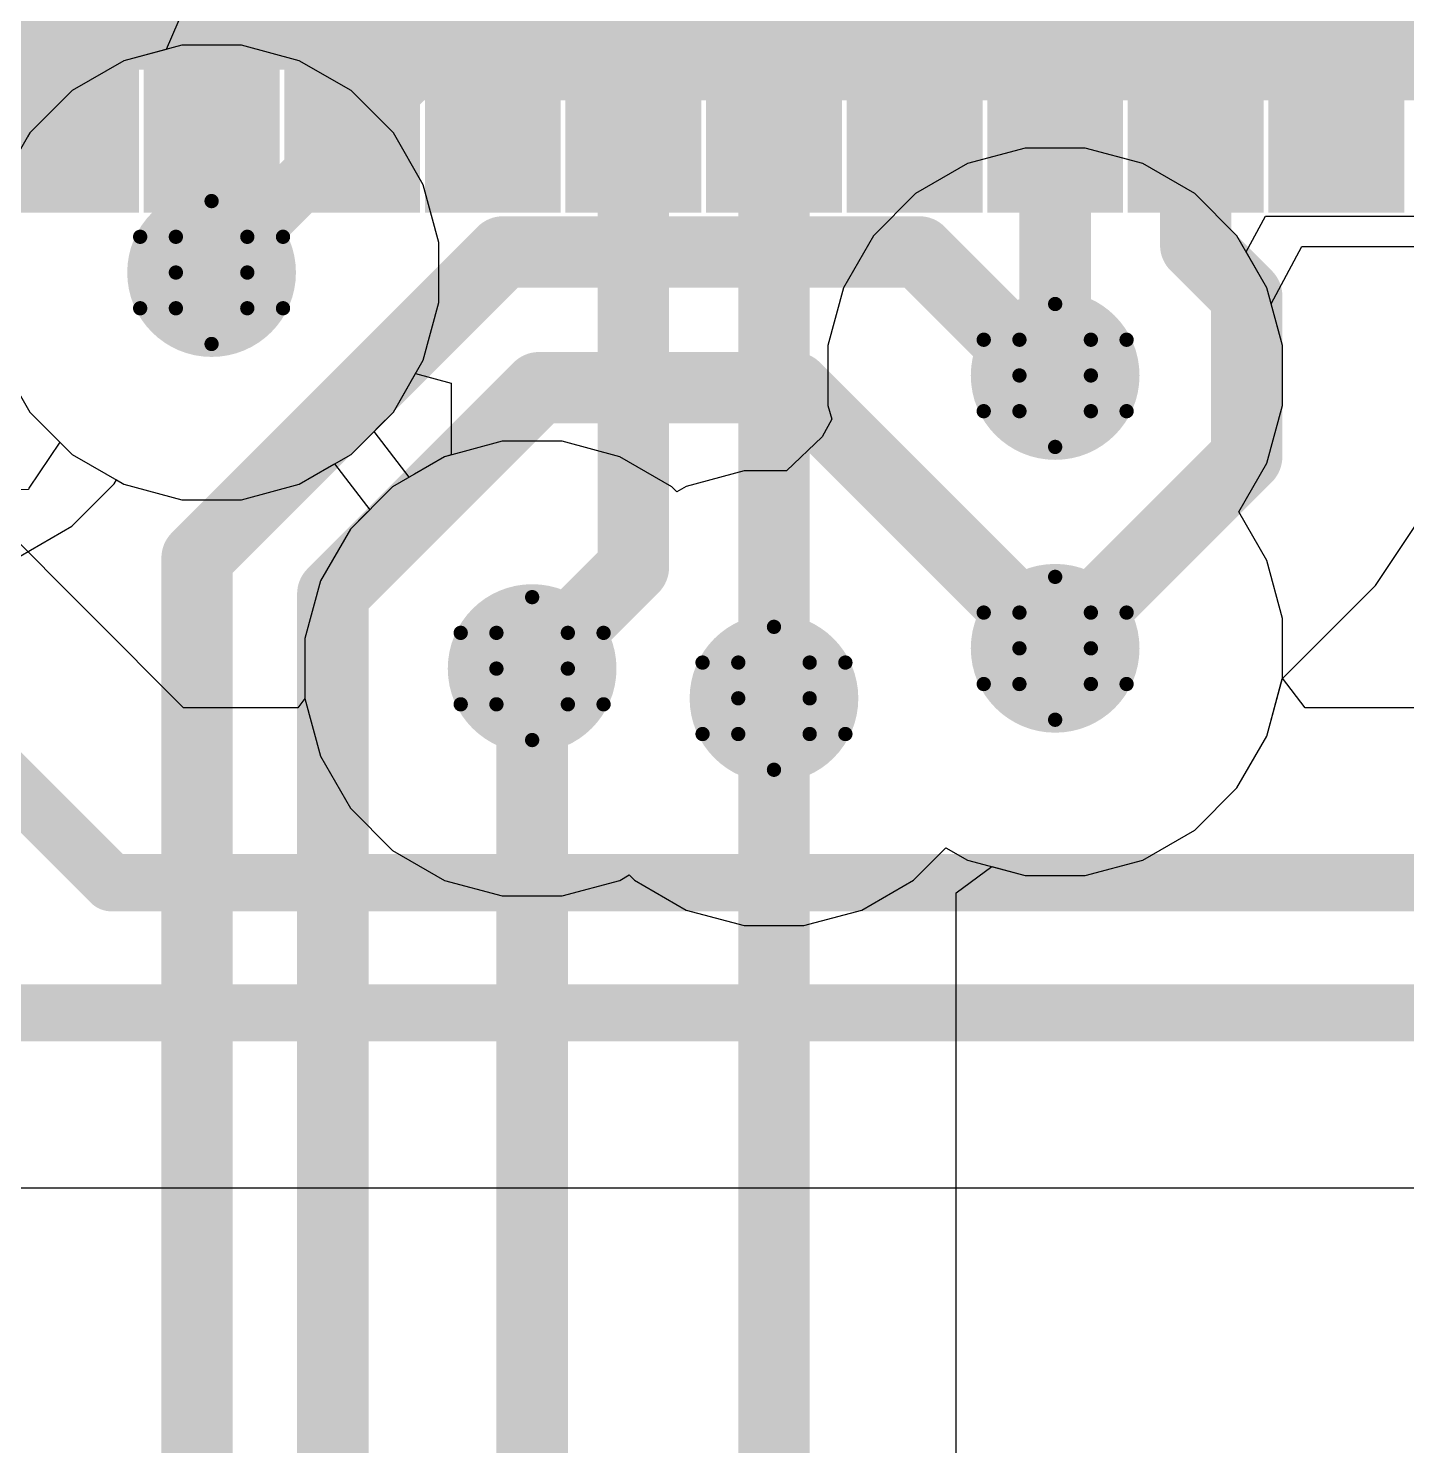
# Model space of a CAD drawing. Header units: inches. Extents: x -3 to 5437, y -3 to 5435.
# Drawn here: x 108.32 to 113.22, y 73.89 to 78.93 of the extents above; entities that cross this region are included whole.
import ezdxf

# ---------------------------------------------------------------- set-up
doc = ezdxf.new("R2010")
doc.units = ezdxf.units.IN
for name, color, linetype in [('Bottom Layer', 5, 'Continuous'), ('Bottom Solder', 6, 'Continuous'), ('Drill Drawing', 1, 'Continuous'), ('GND', 16, 'Continuous'), ('PWR', 76, 'Continuous'), ('Top Layer', 1, 'Continuous'), ('Top Paste', 8, 'Continuous'), ('Top Solder', 216, 'Continuous'), ('Via Holes', 16, 'Continuous')]:
    doc.layers.add(name, color=color, linetype=linetype)

# ---------------------------------------------------------------- blocks, each defined once
blk = doc.blocks.new('LQFP_144_20_20__162')
at = {"layer": 'Top Layer'}
for points in [[(3.61, 9.9), (3.61, 11.46), (3.89, 11.46), (3.89, 9.9)], [(4.11, 9.9), (4.11, 11.46), (4.39, 11.46), (4.39, 9.9)], [(4.61, 9.9), (4.61, 11.46), (4.89, 11.46), (4.89, 9.9)], [(5.11, 9.9), (5.11, 11.46), (5.39, 11.46), (5.39, 9.9)], [(5.61, 9.9), (5.61, 11.46), (5.89, 11.46), (5.89, 9.9)], [(6.11, 9.9), (6.11, 11.46), (6.39, 11.46), (6.39, 9.9)], [(6.61, 9.9), (6.61, 11.46), (6.89, 11.46), (6.89, 9.9)], [(7.11, 9.9), (7.11, 11.46), (7.39, 11.46), (7.39, 9.9)], [(7.61, 9.9), (7.61, 11.46), (7.89, 11.46), (7.89, 9.9)], [(8.11, 9.9), (8.11, 11.46), (8.39, 11.46), (8.39, 9.9)]]:
    blk.add_hatch(color=1, dxfattribs=at).paths.add_polyline_path(points)
at = {"layer": 'Top Paste'}
for points in [[(3.61, 9.9), (3.61, 11.46), (3.89, 11.46), (3.89, 9.9)], [(4.11, 9.9), (4.11, 11.46), (4.39, 11.46), (4.39, 9.9)], [(4.61, 9.9), (4.61, 11.46), (4.89, 11.46), (4.89, 9.9)], [(5.11, 9.9), (5.11, 11.46), (5.39, 11.46), (5.39, 9.9)], [(5.61, 9.9), (5.61, 11.46), (5.89, 11.46), (5.89, 9.9)], [(6.11, 9.9), (6.11, 11.46), (6.39, 11.46), (6.39, 9.9)], [(6.61, 9.9), (6.61, 11.46), (6.89, 11.46), (6.89, 9.9)], [(7.11, 9.9), (7.11, 11.46), (7.39, 11.46), (7.39, 9.9)], [(7.61, 9.9), (7.61, 11.46), (7.89, 11.46), (7.89, 9.9)], [(8.11, 9.9), (8.11, 11.46), (8.39, 11.46), (8.39, 9.9)]]:
    blk.add_hatch(color=8, dxfattribs=at).paths.add_polyline_path(points)
at = {"layer": 'Top Solder'}
for points in [[(3.5084, 9.7984), (3.5084, 11.5616), (3.9916, 11.5616), (3.9916, 9.7984)], [(4.0084, 9.7984), (4.0084, 11.5616), (4.4916, 11.5616), (4.4916, 9.7984)], [(4.5084, 9.7984), (4.5084, 11.5616), (4.9916, 11.5616), (4.9916, 9.7984)], [(5.0084, 9.7984), (5.0084, 11.5616), (5.4916, 11.5616), (5.4916, 9.7984)], [(5.5084, 9.7984), (5.5084, 11.5616), (5.9916, 11.5616), (5.9916, 9.7984)], [(6.0084, 9.7984), (6.0084, 11.5616), (6.4916, 11.5616), (6.4916, 9.7984)], [(6.5084, 9.7984), (6.5084, 11.5616), (6.9916, 11.5616), (6.9916, 9.7984)], [(7.0084, 9.7984), (7.0084, 11.5616), (7.4916, 11.5616), (7.4916, 9.7984)], [(7.5084, 9.7984), (7.5084, 11.5616), (7.9916, 11.5616), (7.9916, 9.7984)], [(8.0084, 9.7984), (8.0084, 11.5616), (8.4916, 11.5616), (8.4916, 9.7984)]]:
    blk.add_hatch(color=216, dxfattribs=at).paths.add_polyline_path(points)

msp = doc.modelspace()

# ---------------------------------------------------------------- hatches: boundary and pattern name
at = {"layer": 'Bottom Layer'}
h = msp.add_hatch(color=5, dxfattribs=at)
edge = h.paths.add_edge_path()
edge.add_arc((108.9708, 78.0651), 0.3, 0, 360)
h = msp.add_hatch(color=5, dxfattribs=at)
edge = h.paths.add_edge_path()
edge.add_arc((111.9708, 77.6992), 0.3, 0, 360)
h = msp.add_hatch(color=5, dxfattribs=at)
edge = h.paths.add_edge_path()
edge.add_arc((111.9708, 76.7293), 0.3, 0, 360)
h = msp.add_hatch(color=5, dxfattribs=at)
edge = h.paths.add_edge_path()
edge.add_arc((110.1108, 76.6572), 0.3, 0, 360)
h = msp.add_hatch(color=5, dxfattribs=at)
edge = h.paths.add_edge_path()
edge.add_arc((110.9708, 76.5516), 0.3, 0, 360)
at = {"layer": 'Bottom Solder'}
h = msp.add_hatch(color=6, dxfattribs=at)
edge = h.paths.add_edge_path()
edge.add_arc((108.9708, 78.0651), 0.15, 0, 360)
at = {"layer": 'GND'}
h = msp.add_hatch(color=16, dxfattribs=at)
edge = h.paths.add_edge_path()
edge.add_arc((108.9708, 78.0651), 0.3, 0, 360)
h = msp.add_hatch(color=16, dxfattribs=at)
edge = h.paths.add_edge_path()
edge.add_arc((111.9708, 77.6992), 0.3, 0, 360)
h = msp.add_hatch(color=16, dxfattribs=at)
edge = h.paths.add_edge_path()
edge.add_arc((111.9708, 76.7293), 0.3, 0, 360)
h = msp.add_hatch(color=16, dxfattribs=at)
edge = h.paths.add_edge_path()
edge.add_arc((110.1108, 76.6572), 0.3, 0, 360)
h = msp.add_hatch(color=16, dxfattribs=at)
edge = h.paths.add_edge_path()
edge.add_arc((110.9708, 76.5516), 0.3, 0, 360)
at = {"layer": 'PWR'}
h = msp.add_hatch(color=76, dxfattribs=at)
edge = h.paths.add_edge_path()
edge.add_arc((108.9708, 78.0651), 0.3, 0, 360)
h = msp.add_hatch(color=76, dxfattribs=at)
edge = h.paths.add_edge_path()
edge.add_arc((111.9708, 77.6992), 0.3, 0, 360)
h = msp.add_hatch(color=76, dxfattribs=at)
edge = h.paths.add_edge_path()
edge.add_arc((111.9708, 76.7293), 0.3, 0, 360)
h = msp.add_hatch(color=76, dxfattribs=at)
edge = h.paths.add_edge_path()
edge.add_arc((110.1108, 76.6572), 0.3, 0, 360)
h = msp.add_hatch(color=76, dxfattribs=at)
edge = h.paths.add_edge_path()
edge.add_arc((110.9708, 76.5516), 0.3, 0, 360)
at = {"layer": 'Top Layer'}
h = msp.add_hatch(color=1, dxfattribs=at)
edge = h.paths.add_edge_path()
edge.add_arc((108.9708, 78.0651), 0.3, 0, 360)
h = msp.add_hatch(color=1, dxfattribs=at)
edge = h.paths.add_edge_path()
edge.add_arc((111.9708, 77.6992), 0.3, 0, 360)
h = msp.add_hatch(color=1, dxfattribs=at)
edge = h.paths.add_edge_path()
edge.add_arc((111.9708, 76.7293), 0.3, 0, 360)
h = msp.add_hatch(color=1, dxfattribs=at)
edge = h.paths.add_edge_path()
edge.add_arc((110.1108, 76.6572), 0.3, 0, 360)
h = msp.add_hatch(color=1, dxfattribs=at)
edge = h.paths.add_edge_path()
edge.add_arc((110.9708, 76.5516), 0.3, 0, 360)
at = {"layer": 'Top Solder'}
h = msp.add_hatch(color=216, dxfattribs=at)
edge = h.paths.add_edge_path()
edge.add_arc((108.9708, 78.0651), 0.15, 0, 360)
at = {"layer": 'Via Holes'}
h = msp.add_hatch(color=7, dxfattribs=at)
edge = h.paths.add_edge_path()
edge.add_arc((108.9708, 78.0651), 0.15, 0, 360)
h = msp.add_hatch(color=7, dxfattribs=at)
edge = h.paths.add_edge_path()
edge.add_arc((111.9708, 77.6992), 0.15, 0, 360)
h = msp.add_hatch(color=7, dxfattribs=at)
edge = h.paths.add_edge_path()
edge.add_arc((111.9708, 76.7293), 0.15, 0, 360)
h = msp.add_hatch(color=7, dxfattribs=at)
edge = h.paths.add_edge_path()
edge.add_arc((110.1108, 76.6572), 0.15, 0, 360)
h = msp.add_hatch(color=7, dxfattribs=at)
edge = h.paths.add_edge_path()
edge.add_arc((110.9708, 76.5516), 0.15, 0, 360)

# ---------------------------------------------------------------- linework, layer by layer
at = {"layer": 'Bottom Layer'}
for p, q in [((112.65, 78.1388), (112.7183, 78.2658)), ((112.7183, 78.2658), (128.3037, 78.2658)), ((112.7238, 78.0111), (112.65, 78.1388)), ((112.7788, 77.8055), (112.7238, 78.0111)), ((112.7788, 77.5928), (112.7788, 77.8055)), ((108.2179, 77.7532), (108.3243, 77.569)), ((112.7238, 77.3873), (112.7788, 77.5928)), ((108.3243, 77.569), (108.4308, 77.4624)), ((108.4308, 77.4624), (108.3212, 77.2983)), ((112.6238, 77.2142), (112.7238, 77.3873)), ((108.3203, 77.2939), (108.19, 77.2897)), ((108.3212, 77.2983), (108.3203, 77.2939)), ((112.7238, 77.0411), (112.6238, 77.2142)), ((112.7788, 76.8356), (112.7238, 77.0411)), ((112.7788, 76.6229), (112.7788, 76.8356)), ((112.7238, 76.4174), (112.7788, 76.6229)), ((112.6174, 76.2331), (112.7238, 76.4174)), ((112.467, 76.0827), (112.6174, 76.2331)), ((112.2827, 75.9763), (112.467, 76.0827)), ((111.6183, 75.8597), (111.7453, 75.9532)), ((111.7453, 75.9532), (111.8645, 75.9213)), ((112.0772, 75.9213), (112.2827, 75.9763)), ((111.8645, 75.9213), (112.0772, 75.9213)), ((111.6183, 73.533), (111.6183, 75.8597))]:
    msp.add_line(p, q, dxfattribs=at)
for points in [[(100.7618, 78.9132, 0.254, 0.254, 0), (128.3037, 78.9132, 0.254, 0.254, 0)], [(108.9193, 77.0505, 0.254, 0.254, 0), (110.0069, 78.1381, 0.254, 0.254, 0)], [(110.0069, 78.1381, 0.254, 0.254, 0), (111.4882, 78.1381, 0.254, 0.254, 0)], [(111.4882, 78.1381, 0.254, 0.254, 0), (111.9708, 77.6555, 0.254, 0.254, 0)], [(109.4019, 76.9225, 0.254, 0.254, 0), (110.1349, 77.6555, 0.254, 0.254, 0)], [(110.1349, 77.6555, 0.254, 0.254, 0), (111.0446, 77.6555, 0.254, 0.254, 0)], [(111.0446, 77.6555, 0.254, 0.254, 0), (111.9708, 76.7293, 0.254, 0.254, 0)], [(108.9193, 63.3658, 0.254, 0.254, 0), (108.9193, 77.0505, 0.254, 0.254, 0)], [(109.4019, 63.4938, 0.254, 0.254, 0), (109.4019, 76.9225, 0.254, 0.254, 0)], [(110.1108, 72.5607, 0.254, 0.254, 0), (110.1108, 76.6572, 0.254, 0.254, 0)], [(110.9708, 73.2648, 0.254, 0.254, 0), (110.9708, 76.5516, 0.254, 0.254, 0)]]:
    msp.add_lwpolyline(points, format="xyseb", dxfattribs=at)
for points in [[(109.9434, 78.1381, 0.127, 0.127, 1), (110.0704, 78.1381, 0.127, 0.127, 1)], [(109.9434, 78.1381, 0.127, 0.127, 1), (110.0704, 78.1381, 0.127, 0.127, 1)], [(111.4247, 78.1381, 0.127, 0.127, 1), (111.5517, 78.1381, 0.127, 0.127, 1)], [(111.4247, 78.1381, 0.127, 0.127, 1), (111.5517, 78.1381, 0.127, 0.127, 1)], [(110.0714, 77.6555, 0.127, 0.127, 1), (110.1984, 77.6555, 0.127, 0.127, 1)], [(110.0714, 77.6555, 0.127, 0.127, 1), (110.1984, 77.6555, 0.127, 0.127, 1)], [(110.9811, 77.6555, 0.127, 0.127, 1), (111.1081, 77.6555, 0.127, 0.127, 1)], [(110.9811, 77.6555, 0.127, 0.127, 1), (111.1081, 77.6555, 0.127, 0.127, 1)], [(111.9073, 77.6555, 0.127, 0.127, 1), (112.0343, 77.6555, 0.127, 0.127, 1)], [(108.8558, 77.0505, 0.127, 0.127, 1), (108.9828, 77.0505, 0.127, 0.127, 1)], [(108.8558, 77.0505, 0.127, 0.127, 1), (108.9828, 77.0505, 0.127, 0.127, 1)], [(109.3384, 76.9225, 0.127, 0.127, 1), (109.4654, 76.9225, 0.127, 0.127, 1)], [(109.3384, 76.9225, 0.127, 0.127, 1), (109.4654, 76.9225, 0.127, 0.127, 1)], [(111.9073, 76.7293, 0.127, 0.127, 1), (112.0343, 76.7293, 0.127, 0.127, 1)], [(110.0473, 76.6572, 0.127, 0.127, 1), (110.1743, 76.6572, 0.127, 0.127, 1)], [(110.9073, 76.5516, 0.127, 0.127, 1), (111.0343, 76.5516, 0.127, 0.127, 1)]]:
    msp.add_lwpolyline(points, format="xyseb", close=True, dxfattribs=at)
at = {"layer": 'Drill Drawing'}
for points in [[(108.8438, 78.1921, 0.0508, 0.0508, 0), (108.9708, 78.3191, 0.0508, 0.0508, 0)], [(108.9708, 78.3191, 0.0508, 0.0508, 0), (109.0978, 78.1921, 0.0508, 0.0508, 0)], [(108.7168, 78.1921, 0.0508, 0.0508, 0), (108.8438, 78.0651, 0.0508, 0.0508, 0)], [(108.7168, 78.1921, 0.0508, 0.0508, 0), (108.8438, 78.1921, 0.0508, 0.0508, 0)], [(109.0978, 78.1921, 0.0508, 0.0508, 0), (109.2248, 78.1921, 0.0508, 0.0508, 0)], [(109.0978, 78.0651, 0.0508, 0.0508, 0), (109.2248, 78.1921, 0.0508, 0.0508, 0)], [(108.7168, 77.9381, 0.0508, 0.0508, 0), (108.8438, 78.0651, 0.0508, 0.0508, 0)], [(109.0978, 78.0651, 0.0508, 0.0508, 0), (109.2248, 77.9381, 0.0508, 0.0508, 0)], [(108.7168, 77.9381, 0.0508, 0.0508, 0), (108.8438, 77.9381, 0.0508, 0.0508, 0)], [(108.8438, 77.9381, 0.0508, 0.0508, 0), (108.9708, 77.8111, 0.0508, 0.0508, 0)], [(108.9708, 77.8111, 0.0508, 0.0508, 0), (109.0978, 77.9381, 0.0508, 0.0508, 0)], [(109.0978, 77.9381, 0.0508, 0.0508, 0), (109.2248, 77.9381, 0.0508, 0.0508, 0)], [(111.8438, 77.8262, 0.0508, 0.0508, 0), (111.9708, 77.9532, 0.0508, 0.0508, 0)], [(111.9708, 77.9532, 0.0508, 0.0508, 0), (112.0978, 77.8262, 0.0508, 0.0508, 0)], [(111.7168, 77.8262, 0.0508, 0.0508, 0), (111.8438, 77.6992, 0.0508, 0.0508, 0)], [(111.7168, 77.8262, 0.0508, 0.0508, 0), (111.8438, 77.8262, 0.0508, 0.0508, 0)], [(112.0978, 77.8262, 0.0508, 0.0508, 0), (112.2248, 77.8262, 0.0508, 0.0508, 0)], [(112.0978, 77.6992, 0.0508, 0.0508, 0), (112.2248, 77.8262, 0.0508, 0.0508, 0)], [(111.7168, 77.5722, 0.0508, 0.0508, 0), (111.8438, 77.6992, 0.0508, 0.0508, 0)], [(112.0978, 77.6992, 0.0508, 0.0508, 0), (112.2248, 77.5722, 0.0508, 0.0508, 0)], [(111.7168, 77.5722, 0.0508, 0.0508, 0), (111.8438, 77.5722, 0.0508, 0.0508, 0)], [(111.8438, 77.5722, 0.0508, 0.0508, 0), (111.9708, 77.4452, 0.0508, 0.0508, 0)], [(111.9708, 77.4452, 0.0508, 0.0508, 0), (112.0978, 77.5722, 0.0508, 0.0508, 0)], [(112.0978, 77.5722, 0.0508, 0.0508, 0), (112.2248, 77.5722, 0.0508, 0.0508, 0)], [(111.8438, 76.8563, 0.0508, 0.0508, 0), (111.9708, 76.9833, 0.0508, 0.0508, 0)], [(111.9708, 76.9833, 0.0508, 0.0508, 0), (112.0978, 76.8563, 0.0508, 0.0508, 0)], [(109.9838, 76.7842, 0.0508, 0.0508, 0), (110.1108, 76.9112, 0.0508, 0.0508, 0)], [(110.1108, 76.9112, 0.0508, 0.0508, 0), (110.2378, 76.7842, 0.0508, 0.0508, 0)], [(111.7168, 76.8563, 0.0508, 0.0508, 0), (111.8438, 76.7293, 0.0508, 0.0508, 0)], [(111.7168, 76.8563, 0.0508, 0.0508, 0), (111.8438, 76.8563, 0.0508, 0.0508, 0)], [(112.0978, 76.8563, 0.0508, 0.0508, 0), (112.2248, 76.8563, 0.0508, 0.0508, 0)], [(112.0978, 76.7293, 0.0508, 0.0508, 0), (112.2248, 76.8563, 0.0508, 0.0508, 0)], [(109.8568, 76.7842, 0.0508, 0.0508, 0), (109.9838, 76.6572, 0.0508, 0.0508, 0)], [(109.8568, 76.7842, 0.0508, 0.0508, 0), (109.9838, 76.7842, 0.0508, 0.0508, 0)], [(110.2378, 76.7842, 0.0508, 0.0508, 0), (110.3648, 76.7842, 0.0508, 0.0508, 0)], [(110.2378, 76.6572, 0.0508, 0.0508, 0), (110.3648, 76.7842, 0.0508, 0.0508, 0)], [(110.8438, 76.6786, 0.0508, 0.0508, 0), (110.9708, 76.8056, 0.0508, 0.0508, 0)], [(110.9708, 76.8056, 0.0508, 0.0508, 0), (111.0978, 76.6786, 0.0508, 0.0508, 0)], [(111.7168, 76.6023, 0.0508, 0.0508, 0), (111.8438, 76.7293, 0.0508, 0.0508, 0)], [(112.0978, 76.7293, 0.0508, 0.0508, 0), (112.2248, 76.6023, 0.0508, 0.0508, 0)], [(109.8568, 76.5302, 0.0508, 0.0508, 0), (109.9838, 76.6572, 0.0508, 0.0508, 0)], [(110.2378, 76.6572, 0.0508, 0.0508, 0), (110.3648, 76.5302, 0.0508, 0.0508, 0)], [(110.7168, 76.6786, 0.0508, 0.0508, 0), (110.8438, 76.5516, 0.0508, 0.0508, 0)], [(110.7168, 76.6786, 0.0508, 0.0508, 0), (110.8438, 76.6786, 0.0508, 0.0508, 0)], [(111.0978, 76.6786, 0.0508, 0.0508, 0), (111.2248, 76.6786, 0.0508, 0.0508, 0)], [(111.0978, 76.5516, 0.0508, 0.0508, 0), (111.2248, 76.6786, 0.0508, 0.0508, 0)], [(111.7168, 76.6023, 0.0508, 0.0508, 0), (111.8438, 76.6023, 0.0508, 0.0508, 0)], [(111.8438, 76.6023, 0.0508, 0.0508, 0), (111.9708, 76.4753, 0.0508, 0.0508, 0)], [(111.9708, 76.4753, 0.0508, 0.0508, 0), (112.0978, 76.6023, 0.0508, 0.0508, 0)], [(112.0978, 76.6023, 0.0508, 0.0508, 0), (112.2248, 76.6023, 0.0508, 0.0508, 0)], [(109.8568, 76.5302, 0.0508, 0.0508, 0), (109.9838, 76.5302, 0.0508, 0.0508, 0)], [(109.9838, 76.5302, 0.0508, 0.0508, 0), (110.1108, 76.4032, 0.0508, 0.0508, 0)], [(110.1108, 76.4032, 0.0508, 0.0508, 0), (110.2378, 76.5302, 0.0508, 0.0508, 0)], [(110.2378, 76.5302, 0.0508, 0.0508, 0), (110.3648, 76.5302, 0.0508, 0.0508, 0)], [(110.7168, 76.4246, 0.0508, 0.0508, 0), (110.8438, 76.5516, 0.0508, 0.0508, 0)], [(111.0978, 76.5516, 0.0508, 0.0508, 0), (111.2248, 76.4246, 0.0508, 0.0508, 0)], [(110.7168, 76.4246, 0.0508, 0.0508, 0), (110.8438, 76.4246, 0.0508, 0.0508, 0)], [(110.8438, 76.4246, 0.0508, 0.0508, 0), (110.9708, 76.2976, 0.0508, 0.0508, 0)], [(110.9708, 76.2976, 0.0508, 0.0508, 0), (111.0978, 76.4246, 0.0508, 0.0508, 0)], [(111.0978, 76.4246, 0.0508, 0.0508, 0), (111.2248, 76.4246, 0.0508, 0.0508, 0)]]:
    msp.add_lwpolyline(points, format="xyseb", dxfattribs=at)
for points in [[(108.9581, 78.3191, 0.0254, 0.0254, 1), (108.9835, 78.3191, 0.0254, 0.0254, 1)], [(108.9581, 78.3191, 0.0254, 0.0254, 1), (108.9835, 78.3191, 0.0254, 0.0254, 1)], [(108.7041, 78.1921, 0.0254, 0.0254, 1), (108.7295, 78.1921, 0.0254, 0.0254, 1)], [(108.7041, 78.1921, 0.0254, 0.0254, 1), (108.7295, 78.1921, 0.0254, 0.0254, 1)], [(108.8311, 78.1921, 0.0254, 0.0254, 1), (108.8565, 78.1921, 0.0254, 0.0254, 1)], [(108.8311, 78.1921, 0.0254, 0.0254, 1), (108.8565, 78.1921, 0.0254, 0.0254, 1)], [(109.0851, 78.1921, 0.0254, 0.0254, 1), (109.1105, 78.1921, 0.0254, 0.0254, 1)], [(109.0851, 78.1921, 0.0254, 0.0254, 1), (109.1105, 78.1921, 0.0254, 0.0254, 1)], [(109.2121, 78.1921, 0.0254, 0.0254, 1), (109.2375, 78.1921, 0.0254, 0.0254, 1)], [(109.2121, 78.1921, 0.0254, 0.0254, 1), (109.2375, 78.1921, 0.0254, 0.0254, 1)], [(108.8311, 78.0651, 0.0254, 0.0254, 1), (108.8565, 78.0651, 0.0254, 0.0254, 1)], [(108.8311, 78.0651, 0.0254, 0.0254, 1), (108.8565, 78.0651, 0.0254, 0.0254, 1)], [(109.0851, 78.0651, 0.0254, 0.0254, 1), (109.1105, 78.0651, 0.0254, 0.0254, 1)], [(109.0851, 78.0651, 0.0254, 0.0254, 1), (109.1105, 78.0651, 0.0254, 0.0254, 1)], [(108.7041, 77.9381, 0.0254, 0.0254, 1), (108.7295, 77.9381, 0.0254, 0.0254, 1)], [(108.7041, 77.9381, 0.0254, 0.0254, 1), (108.7295, 77.9381, 0.0254, 0.0254, 1)], [(108.8311, 77.9381, 0.0254, 0.0254, 1), (108.8565, 77.9381, 0.0254, 0.0254, 1)], [(108.8311, 77.9381, 0.0254, 0.0254, 1), (108.8565, 77.9381, 0.0254, 0.0254, 1)], [(109.0851, 77.9381, 0.0254, 0.0254, 1), (109.1105, 77.9381, 0.0254, 0.0254, 1)], [(109.0851, 77.9381, 0.0254, 0.0254, 1), (109.1105, 77.9381, 0.0254, 0.0254, 1)], [(109.2121, 77.9381, 0.0254, 0.0254, 1), (109.2375, 77.9381, 0.0254, 0.0254, 1)], [(109.2121, 77.9381, 0.0254, 0.0254, 1), (109.2375, 77.9381, 0.0254, 0.0254, 1)], [(111.9581, 77.9532, 0.0254, 0.0254, 1), (111.9835, 77.9532, 0.0254, 0.0254, 1)], [(111.9581, 77.9532, 0.0254, 0.0254, 1), (111.9835, 77.9532, 0.0254, 0.0254, 1)], [(111.7041, 77.8262, 0.0254, 0.0254, 1), (111.7295, 77.8262, 0.0254, 0.0254, 1)], [(111.7041, 77.8262, 0.0254, 0.0254, 1), (111.7295, 77.8262, 0.0254, 0.0254, 1)], [(111.8311, 77.8262, 0.0254, 0.0254, 1), (111.8565, 77.8262, 0.0254, 0.0254, 1)], [(111.8311, 77.8262, 0.0254, 0.0254, 1), (111.8565, 77.8262, 0.0254, 0.0254, 1)], [(112.0851, 77.8262, 0.0254, 0.0254, 1), (112.1105, 77.8262, 0.0254, 0.0254, 1)], [(112.0851, 77.8262, 0.0254, 0.0254, 1), (112.1105, 77.8262, 0.0254, 0.0254, 1)], [(112.2121, 77.8262, 0.0254, 0.0254, 1), (112.2375, 77.8262, 0.0254, 0.0254, 1)], [(112.2121, 77.8262, 0.0254, 0.0254, 1), (112.2375, 77.8262, 0.0254, 0.0254, 1)], [(108.9581, 77.8111, 0.0254, 0.0254, 1), (108.9835, 77.8111, 0.0254, 0.0254, 1)], [(108.9581, 77.8111, 0.0254, 0.0254, 1), (108.9835, 77.8111, 0.0254, 0.0254, 1)], [(111.8311, 77.6992, 0.0254, 0.0254, 1), (111.8565, 77.6992, 0.0254, 0.0254, 1)], [(111.8311, 77.6992, 0.0254, 0.0254, 1), (111.8565, 77.6992, 0.0254, 0.0254, 1)], [(112.0851, 77.6992, 0.0254, 0.0254, 1), (112.1105, 77.6992, 0.0254, 0.0254, 1)], [(112.0851, 77.6992, 0.0254, 0.0254, 1), (112.1105, 77.6992, 0.0254, 0.0254, 1)], [(111.7041, 77.5722, 0.0254, 0.0254, 1), (111.7295, 77.5722, 0.0254, 0.0254, 1)], [(111.7041, 77.5722, 0.0254, 0.0254, 1), (111.7295, 77.5722, 0.0254, 0.0254, 1)], [(111.8311, 77.5722, 0.0254, 0.0254, 1), (111.8565, 77.5722, 0.0254, 0.0254, 1)], [(111.8311, 77.5722, 0.0254, 0.0254, 1), (111.8565, 77.5722, 0.0254, 0.0254, 1)], [(112.0851, 77.5722, 0.0254, 0.0254, 1), (112.1105, 77.5722, 0.0254, 0.0254, 1)], [(112.0851, 77.5722, 0.0254, 0.0254, 1), (112.1105, 77.5722, 0.0254, 0.0254, 1)], [(112.2121, 77.5722, 0.0254, 0.0254, 1), (112.2375, 77.5722, 0.0254, 0.0254, 1)], [(112.2121, 77.5722, 0.0254, 0.0254, 1), (112.2375, 77.5722, 0.0254, 0.0254, 1)], [(111.9581, 77.4452, 0.0254, 0.0254, 1), (111.9835, 77.4452, 0.0254, 0.0254, 1)], [(111.9581, 77.4452, 0.0254, 0.0254, 1), (111.9835, 77.4452, 0.0254, 0.0254, 1)], [(111.9581, 76.9833, 0.0254, 0.0254, 1), (111.9835, 76.9833, 0.0254, 0.0254, 1)], [(111.9581, 76.9833, 0.0254, 0.0254, 1), (111.9835, 76.9833, 0.0254, 0.0254, 1)], [(110.0981, 76.9112, 0.0254, 0.0254, 1), (110.1235, 76.9112, 0.0254, 0.0254, 1)], [(110.0981, 76.9112, 0.0254, 0.0254, 1), (110.1235, 76.9112, 0.0254, 0.0254, 1)], [(111.7041, 76.8563, 0.0254, 0.0254, 1), (111.7295, 76.8563, 0.0254, 0.0254, 1)], [(111.7041, 76.8563, 0.0254, 0.0254, 1), (111.7295, 76.8563, 0.0254, 0.0254, 1)], [(111.8311, 76.8563, 0.0254, 0.0254, 1), (111.8565, 76.8563, 0.0254, 0.0254, 1)], [(111.8311, 76.8563, 0.0254, 0.0254, 1), (111.8565, 76.8563, 0.0254, 0.0254, 1)], [(112.0851, 76.8563, 0.0254, 0.0254, 1), (112.1105, 76.8563, 0.0254, 0.0254, 1)], [(112.0851, 76.8563, 0.0254, 0.0254, 1), (112.1105, 76.8563, 0.0254, 0.0254, 1)], [(112.2121, 76.8563, 0.0254, 0.0254, 1), (112.2375, 76.8563, 0.0254, 0.0254, 1)], [(112.2121, 76.8563, 0.0254, 0.0254, 1), (112.2375, 76.8563, 0.0254, 0.0254, 1)], [(109.8441, 76.7842, 0.0254, 0.0254, 1), (109.8695, 76.7842, 0.0254, 0.0254, 1)], [(109.8441, 76.7842, 0.0254, 0.0254, 1), (109.8695, 76.7842, 0.0254, 0.0254, 1)], [(109.9711, 76.7842, 0.0254, 0.0254, 1), (109.9965, 76.7842, 0.0254, 0.0254, 1)], [(109.9711, 76.7842, 0.0254, 0.0254, 1), (109.9965, 76.7842, 0.0254, 0.0254, 1)], [(110.2251, 76.7842, 0.0254, 0.0254, 1), (110.2505, 76.7842, 0.0254, 0.0254, 1)], [(110.2251, 76.7842, 0.0254, 0.0254, 1), (110.2505, 76.7842, 0.0254, 0.0254, 1)], [(110.3521, 76.7842, 0.0254, 0.0254, 1), (110.3775, 76.7842, 0.0254, 0.0254, 1)], [(110.3521, 76.7842, 0.0254, 0.0254, 1), (110.3775, 76.7842, 0.0254, 0.0254, 1)], [(110.9581, 76.8056, 0.0254, 0.0254, 1), (110.9835, 76.8056, 0.0254, 0.0254, 1)], [(110.9581, 76.8056, 0.0254, 0.0254, 1), (110.9835, 76.8056, 0.0254, 0.0254, 1)], [(111.8311, 76.7293, 0.0254, 0.0254, 1), (111.8565, 76.7293, 0.0254, 0.0254, 1)], [(111.8311, 76.7293, 0.0254, 0.0254, 1), (111.8565, 76.7293, 0.0254, 0.0254, 1)], [(112.0851, 76.7293, 0.0254, 0.0254, 1), (112.1105, 76.7293, 0.0254, 0.0254, 1)], [(112.0851, 76.7293, 0.0254, 0.0254, 1), (112.1105, 76.7293, 0.0254, 0.0254, 1)], [(109.9711, 76.6572, 0.0254, 0.0254, 1), (109.9965, 76.6572, 0.0254, 0.0254, 1)], [(109.9711, 76.6572, 0.0254, 0.0254, 1), (109.9965, 76.6572, 0.0254, 0.0254, 1)], [(110.2251, 76.6572, 0.0254, 0.0254, 1), (110.2505, 76.6572, 0.0254, 0.0254, 1)], [(110.2251, 76.6572, 0.0254, 0.0254, 1), (110.2505, 76.6572, 0.0254, 0.0254, 1)], [(110.7041, 76.6786, 0.0254, 0.0254, 1), (110.7295, 76.6786, 0.0254, 0.0254, 1)], [(110.7041, 76.6786, 0.0254, 0.0254, 1), (110.7295, 76.6786, 0.0254, 0.0254, 1)], [(110.8311, 76.6786, 0.0254, 0.0254, 1), (110.8565, 76.6786, 0.0254, 0.0254, 1)], [(110.8311, 76.6786, 0.0254, 0.0254, 1), (110.8565, 76.6786, 0.0254, 0.0254, 1)], [(111.0851, 76.6786, 0.0254, 0.0254, 1), (111.1105, 76.6786, 0.0254, 0.0254, 1)], [(111.0851, 76.6786, 0.0254, 0.0254, 1), (111.1105, 76.6786, 0.0254, 0.0254, 1)], [(111.2121, 76.6786, 0.0254, 0.0254, 1), (111.2375, 76.6786, 0.0254, 0.0254, 1)], [(111.2121, 76.6786, 0.0254, 0.0254, 1), (111.2375, 76.6786, 0.0254, 0.0254, 1)], [(111.7041, 76.6023, 0.0254, 0.0254, 1), (111.7295, 76.6023, 0.0254, 0.0254, 1)], [(111.7041, 76.6023, 0.0254, 0.0254, 1), (111.7295, 76.6023, 0.0254, 0.0254, 1)], [(111.8311, 76.6023, 0.0254, 0.0254, 1), (111.8565, 76.6023, 0.0254, 0.0254, 1)], [(111.8311, 76.6023, 0.0254, 0.0254, 1), (111.8565, 76.6023, 0.0254, 0.0254, 1)], [(112.0851, 76.6023, 0.0254, 0.0254, 1), (112.1105, 76.6023, 0.0254, 0.0254, 1)], [(112.0851, 76.6023, 0.0254, 0.0254, 1), (112.1105, 76.6023, 0.0254, 0.0254, 1)], [(112.2121, 76.6023, 0.0254, 0.0254, 1), (112.2375, 76.6023, 0.0254, 0.0254, 1)], [(112.2121, 76.6023, 0.0254, 0.0254, 1), (112.2375, 76.6023, 0.0254, 0.0254, 1)], [(109.8441, 76.5302, 0.0254, 0.0254, 1), (109.8695, 76.5302, 0.0254, 0.0254, 1)], [(109.8441, 76.5302, 0.0254, 0.0254, 1), (109.8695, 76.5302, 0.0254, 0.0254, 1)], [(109.9711, 76.5302, 0.0254, 0.0254, 1), (109.9965, 76.5302, 0.0254, 0.0254, 1)], [(109.9711, 76.5302, 0.0254, 0.0254, 1), (109.9965, 76.5302, 0.0254, 0.0254, 1)], [(110.2251, 76.5302, 0.0254, 0.0254, 1), (110.2505, 76.5302, 0.0254, 0.0254, 1)], [(110.2251, 76.5302, 0.0254, 0.0254, 1), (110.2505, 76.5302, 0.0254, 0.0254, 1)], [(110.3521, 76.5302, 0.0254, 0.0254, 1), (110.3775, 76.5302, 0.0254, 0.0254, 1)], [(110.3521, 76.5302, 0.0254, 0.0254, 1), (110.3775, 76.5302, 0.0254, 0.0254, 1)], [(110.8311, 76.5516, 0.0254, 0.0254, 1), (110.8565, 76.5516, 0.0254, 0.0254, 1)], [(110.8311, 76.5516, 0.0254, 0.0254, 1), (110.8565, 76.5516, 0.0254, 0.0254, 1)], [(111.0851, 76.5516, 0.0254, 0.0254, 1), (111.1105, 76.5516, 0.0254, 0.0254, 1)], [(111.0851, 76.5516, 0.0254, 0.0254, 1), (111.1105, 76.5516, 0.0254, 0.0254, 1)], [(111.9581, 76.4753, 0.0254, 0.0254, 1), (111.9835, 76.4753, 0.0254, 0.0254, 1)], [(111.9581, 76.4753, 0.0254, 0.0254, 1), (111.9835, 76.4753, 0.0254, 0.0254, 1)], [(110.7041, 76.4246, 0.0254, 0.0254, 1), (110.7295, 76.4246, 0.0254, 0.0254, 1)], [(110.7041, 76.4246, 0.0254, 0.0254, 1), (110.7295, 76.4246, 0.0254, 0.0254, 1)], [(110.8311, 76.4246, 0.0254, 0.0254, 1), (110.8565, 76.4246, 0.0254, 0.0254, 1)], [(110.8311, 76.4246, 0.0254, 0.0254, 1), (110.8565, 76.4246, 0.0254, 0.0254, 1)], [(111.0851, 76.4246, 0.0254, 0.0254, 1), (111.1105, 76.4246, 0.0254, 0.0254, 1)], [(111.0851, 76.4246, 0.0254, 0.0254, 1), (111.1105, 76.4246, 0.0254, 0.0254, 1)], [(111.2121, 76.4246, 0.0254, 0.0254, 1), (111.2375, 76.4246, 0.0254, 0.0254, 1)], [(111.2121, 76.4246, 0.0254, 0.0254, 1), (111.2375, 76.4246, 0.0254, 0.0254, 1)], [(110.0981, 76.4032, 0.0254, 0.0254, 1), (110.1235, 76.4032, 0.0254, 0.0254, 1)], [(110.0981, 76.4032, 0.0254, 0.0254, 1), (110.1235, 76.4032, 0.0254, 0.0254, 1)], [(110.9581, 76.2976, 0.0254, 0.0254, 1), (110.9835, 76.2976, 0.0254, 0.0254, 1)], [(110.9581, 76.2976, 0.0254, 0.0254, 1), (110.9835, 76.2976, 0.0254, 0.0254, 1)]]:
    msp.add_lwpolyline(points, format="xyseb", close=True, dxfattribs=at)
at = {"layer": 'GND'}
for p, q in [((108.8736, 79.0059), (108.8091, 78.8583)), ((108.8091, 78.8583), (108.659, 78.8181)), ((108.659, 78.8181), (108.4747, 78.7117)), ((108.4747, 78.7117), (108.3243, 78.5612)), ((108.3243, 78.5612), (108.2179, 78.377)), ((112.7391, 77.954), (112.8483, 78.1572)), ((112.8483, 78.1572), (116.374, 78.1572)), ((112.7788, 77.8055), (112.7391, 77.954)), ((112.7788, 77.5928), (112.7788, 77.8055)), ((108.2179, 77.7532), (108.3243, 77.569)), ((112.7238, 77.3873), (112.7788, 77.5928)), ((108.3243, 77.569), (108.4747, 77.4186)), ((108.4747, 77.4186), (108.659, 77.3122)), ((109.2827, 77.3122), (109.3895, 77.3739)), ((109.3895, 77.3739), (109.4082, 77.3847)), ((109.4082, 77.3847), (109.533, 77.2221)), ((112.6238, 77.2142), (112.7238, 77.3873)), ((108.659, 77.3122), (108.8645, 77.2571)), ((109.0772, 77.2571), (109.2827, 77.3122)), ((108.8645, 77.2571), (109.0772, 77.2571)), ((109.5203, 77.2093), (109.4643, 77.1533)), ((109.533, 77.2221), (109.5203, 77.2093)), ((112.7238, 77.0411), (112.6238, 77.2142)), ((108.8713, 76.5176), (108.2102, 77.1786)), ((109.4643, 77.1533), (109.3579, 76.9691)), ((112.7788, 76.8356), (112.7238, 77.0411)), ((109.3579, 76.9691), (109.3028, 76.7636)), ((112.7788, 76.6229), (112.7788, 76.8356)), ((109.3028, 76.7636), (109.3028, 76.5508)), ((112.8597, 76.5176), (112.7788, 76.6229)), ((109.3028, 76.5508), (109.2773, 76.5176)), ((109.2773, 76.5176), (108.8713, 76.5176)), ((116.0709, 76.5176), (112.8597, 76.5176)), ((107.7864, 74.8117), (130.5608, 74.8117))]:
    msp.add_line(p, q, dxfattribs=at)
for points in [[(108.9708, 78.0651, 0.2032, 0.2032, 0), (109.6845, 78.7787, 0.2032, 0.2032, 0)], [(109.6845, 78.7787, 0.2032, 0.2032, 0), (123.7706, 78.7787, 0.2032, 0.2032, 0)], [(107.4022, 77.1076, 0.2032, 0.2032, 0), (108.6138, 75.896, 0.2032, 0.2032, 0)], [(108.6138, 75.896, 0.2032, 0.2032, 0), (138.4831, 75.896, 0.2032, 0.2032, 0)], [(107.7864, 75.4332, 0.2032, 0.2032, 0), (138.1284, 75.4332, 0.2032, 0.2032, 0)]]:
    msp.add_lwpolyline(points, format="xyseb", dxfattribs=at)
for points in [[(109.6337, 78.7787, 0.1016, 0.1016, 1), (109.7353, 78.7787, 0.1016, 0.1016, 1)], [(109.6337, 78.7787, 0.1016, 0.1016, 1), (109.7353, 78.7787, 0.1016, 0.1016, 1)], [(108.92, 78.0651, 0.1016, 0.1016, 1), (109.0216, 78.0651, 0.1016, 0.1016, 1)], [(108.563, 75.896, 0.1016, 0.1016, 1), (108.6646, 75.896, 0.1016, 0.1016, 1)], [(108.563, 75.896, 0.1016, 0.1016, 1), (108.6646, 75.896, 0.1016, 0.1016, 1)]]:
    msp.add_lwpolyline(points, format="xyseb", close=True, dxfattribs=at)
at = {"layer": 'PWR'}
for p, q in [((108.8645, 78.8731), (108.659, 78.8181)), ((109.0772, 78.8731), (108.8645, 78.8731)), ((109.2827, 78.8181), (109.0772, 78.8731)), ((108.659, 78.8181), (108.4747, 78.7117)), ((109.467, 78.7117), (109.2827, 78.8181)), ((108.4747, 78.7117), (108.3243, 78.5612)), ((109.6174, 78.5612), (109.467, 78.7117)), ((108.3243, 78.5612), (108.3165, 78.5478)), ((109.7238, 78.377), (109.6174, 78.5612)), ((111.8645, 78.5072), (111.659, 78.4521)), ((112.0772, 78.5072), (111.8645, 78.5072)), ((112.2827, 78.4521), (112.0772, 78.5072)), ((111.659, 78.4521), (111.4747, 78.3457)), ((112.467, 78.3457), (112.2827, 78.4521)), ((109.7788, 78.1715), (109.7238, 78.377)), ((111.4747, 78.3457), (111.3243, 78.1953)), ((112.6174, 78.1953), (112.467, 78.3457)), ((111.3243, 78.1953), (111.2179, 78.0111)), ((112.7238, 78.0111), (112.6174, 78.1953)), ((109.7788, 77.9587), (109.7788, 78.1715)), ((111.2179, 78.0111), (111.1628, 77.8055)), ((112.7788, 77.8055), (112.7238, 78.0111)), ((109.7238, 77.7532), (109.7788, 77.9587)), ((111.1628, 77.8055), (111.1628, 77.5928)), ((112.7788, 77.5928), (112.7788, 77.8055)), ((109.6174, 77.569), (109.7238, 77.7532)), ((111.1628, 77.5928), (111.176, 77.5435)), ((112.7238, 77.3873), (112.7788, 77.5928)), ((109.5614, 77.513), (109.6174, 77.569)), ((111.176, 77.5435), (111.1424, 77.481)), ((109.5487, 77.5003), (109.5614, 77.513)), ((109.6734, 77.3377), (109.5487, 77.5003)), ((110.0045, 77.4652), (109.799, 77.4101)), ((110.2172, 77.4652), (110.0045, 77.4652)), ((110.4227, 77.4101), (110.2172, 77.4652)), ((111.1424, 77.481), (111.0149, 77.3596)), ((109.799, 77.4101), (109.6921, 77.3485)), ((110.607, 77.3038), (110.4227, 77.4101)), ((109.2827, 77.3122), (109.3895, 77.3739)), ((109.3895, 77.3739), (109.4082, 77.3847)), ((109.4082, 77.3847), (109.533, 77.2221)), ((109.6921, 77.3485), (109.6734, 77.3377)), ((110.8645, 77.3596), (110.659, 77.3046)), ((111.0149, 77.3596), (110.8645, 77.3596)), ((112.6238, 77.2142), (112.7238, 77.3873)), ((108.4741, 77.1637), (108.6245, 77.3142)), ((108.6245, 77.3142), (108.6323, 77.3276)), ((108.6323, 77.3276), (108.659, 77.3122)), ((108.659, 77.3122), (108.8645, 77.2571)), ((109.0772, 77.2571), (109.2827, 77.3122)), ((110.6255, 77.2852), (110.607, 77.3038)), ((110.659, 77.3046), (110.6255, 77.2852)), ((108.8645, 77.2571), (109.0772, 77.2571)), ((109.5203, 77.2093), (109.4643, 77.1533)), ((109.533, 77.2221), (109.5203, 77.2093)), ((112.7238, 77.0411), (112.6238, 77.2142)), ((108.2898, 77.0574), (108.4741, 77.1637)), ((109.4643, 77.1533), (109.3579, 76.9691)), ((112.7788, 76.8356), (112.7238, 77.0411)), ((109.3579, 76.9691), (109.3028, 76.7636)), ((112.7788, 76.6229), (112.7788, 76.8356)), ((109.3028, 76.7636), (109.3028, 76.5508)), ((112.7238, 76.4174), (112.7788, 76.6229)), ((109.3028, 76.5508), (109.3579, 76.3453)), ((112.6174, 76.2331), (112.7238, 76.4174)), ((109.3579, 76.3453), (109.4643, 76.1611)), ((112.467, 76.0827), (112.6174, 76.2331)), ((109.4643, 76.1611), (109.6147, 76.0106)), ((112.2827, 75.9763), (112.467, 76.0827)), ((109.6147, 76.0106), (109.799, 75.9043)), ((111.467, 75.9051), (111.5824, 76.0205)), ((111.5824, 76.0205), (111.659, 75.9763)), ((111.659, 75.9763), (111.8645, 75.9213)), ((112.0772, 75.9213), (112.2827, 75.9763)), ((109.799, 75.9043), (110.0045, 75.8492)), ((110.2172, 75.8492), (110.4227, 75.9043)), ((110.4227, 75.9043), (110.4562, 75.9236)), ((110.4562, 75.9236), (110.4747, 75.9051)), ((110.4747, 75.9051), (110.659, 75.7987)), ((111.2827, 75.7987), (111.467, 75.9051)), ((111.8645, 75.9213), (112.0772, 75.9213)), ((110.0045, 75.8492), (110.2172, 75.8492)), ((110.659, 75.7987), (110.8645, 75.7436)), ((111.0772, 75.7436), (111.2827, 75.7987)), ((110.8645, 75.7436), (111.0772, 75.7436))]:
    msp.add_line(p, q, dxfattribs=at)
at = {"layer": 'Top Layer'}
for p, q in [((108.2179, 77.7532), (108.3243, 77.569)), ((109.6174, 77.569), (109.6964, 77.7058)), ((109.6964, 77.7058), (109.8234, 77.6718)), ((109.8234, 77.6718), (109.8234, 77.4167)), ((108.3243, 77.569), (108.4747, 77.4186)), ((109.467, 77.4186), (109.6174, 77.569)), ((108.4747, 77.4186), (108.659, 77.3122)), ((109.2827, 77.3122), (109.467, 77.4186)), ((109.799, 77.4101), (109.6147, 77.3038)), ((109.8234, 77.4167), (109.799, 77.4101)), ((108.659, 77.3122), (108.8645, 77.2571)), ((109.0772, 77.2571), (109.2827, 77.3122)), ((109.6147, 77.3038), (109.4643, 77.1533)), ((108.8645, 77.2571), (109.0772, 77.2571)), ((109.4643, 77.1533), (109.3579, 76.9691)), ((113.1096, 76.9525), (113.25, 77.1625)), ((109.3579, 76.9691), (109.3028, 76.7636)), ((112.7784, 76.6212), (113.1096, 76.9525)), ((109.3028, 76.7636), (109.3028, 76.5508)), ((112.7238, 76.4174), (112.7784, 76.6212)), ((109.3028, 76.5508), (109.3579, 76.3453)), ((112.6174, 76.2331), (112.7238, 76.4174)), ((109.3579, 76.3453), (109.4643, 76.1611)), ((112.467, 76.0827), (112.6174, 76.2331)), ((109.4643, 76.1611), (109.6147, 76.0106)), ((112.2827, 75.9763), (112.467, 76.0827)), ((109.6147, 76.0106), (109.799, 75.9043)), ((111.467, 75.9051), (111.5824, 76.0205)), ((111.5824, 76.0205), (111.659, 75.9763)), ((111.659, 75.9763), (111.8645, 75.9213)), ((112.0772, 75.9213), (112.2827, 75.9763)), ((109.799, 75.9043), (110.0045, 75.8492)), ((110.2172, 75.8492), (110.4227, 75.9043)), ((110.4227, 75.9043), (110.4562, 75.9236)), ((110.4562, 75.9236), (110.4747, 75.9051)), ((110.4747, 75.9051), (110.659, 75.7987)), ((111.2827, 75.7987), (111.467, 75.9051)), ((111.8645, 75.9213), (112.0772, 75.9213)), ((110.0045, 75.8492), (110.2172, 75.8492)), ((110.659, 75.7987), (110.8645, 75.7436)), ((111.0772, 75.7436), (111.2827, 75.7987)), ((110.8645, 75.7436), (111.0772, 75.7436))]:
    msp.add_line(p, q, dxfattribs=at)
for points in [[(110.4708, 77.0172, 0.254, 0.254, 0), (110.4708, 79.1593, 0.254, 0.254, 0)], [(110.9708, 76.5516, 0.254, 0.254, 0), (110.9708, 79.1593, 0.254, 0.254, 0)], [(111.9708, 77.6992, 0.254, 0.254, 0), (111.9708, 79.1593, 0.254, 0.254, 0)], [(112.4708, 78.1623, 0.254, 0.254, 0), (112.4708, 79.1593, 0.254, 0.254, 0)], [(108.9708, 78.0651, 0.1778, 0.1778, 0), (108.9708, 79.1593, 0.1778, 0.1778, 0)], [(112.4708, 78.1623, 0.254, 0.254, 0), (112.6518, 77.9813, 0.254, 0.254, 0)], [(112.6518, 77.4103, 0.254, 0.254, 0), (112.6518, 77.9813, 0.254, 0.254, 0)], [(111.9708, 76.7293, 0.254, 0.254, 0), (112.6518, 77.4103, 0.254, 0.254, 0)], [(110.1108, 76.6572, 0.254, 0.254, 0), (110.4708, 77.0172, 0.254, 0.254, 0)]]:
    msp.add_lwpolyline(points, format="xyseb", dxfattribs=at)
for points in [[(112.4073, 78.1623, 0.127, 0.127, 1), (112.5343, 78.1623, 0.127, 0.127, 1)], [(112.4073, 78.1623, 0.127, 0.127, 1), (112.5343, 78.1623, 0.127, 0.127, 1)], [(108.9264, 78.0651, 0.0889, 0.0889, 1), (109.0153, 78.0651, 0.0889, 0.0889, 1)], [(112.5883, 77.9813, 0.127, 0.127, 1), (112.7153, 77.9813, 0.127, 0.127, 1)], [(112.5883, 77.9813, 0.127, 0.127, 1), (112.7153, 77.9813, 0.127, 0.127, 1)], [(111.9073, 77.6992, 0.127, 0.127, 1), (112.0343, 77.6992, 0.127, 0.127, 1)], [(112.5883, 77.4103, 0.127, 0.127, 1), (112.7153, 77.4103, 0.127, 0.127, 1)], [(112.5883, 77.4103, 0.127, 0.127, 1), (112.7153, 77.4103, 0.127, 0.127, 1)], [(110.4073, 77.0172, 0.127, 0.127, 1), (110.5343, 77.0172, 0.127, 0.127, 1)], [(110.4073, 77.0172, 0.127, 0.127, 1), (110.5343, 77.0172, 0.127, 0.127, 1)], [(111.9073, 76.7293, 0.127, 0.127, 1), (112.0343, 76.7293, 0.127, 0.127, 1)], [(110.0473, 76.6572, 0.127, 0.127, 1), (110.1743, 76.6572, 0.127, 0.127, 1)], [(110.9073, 76.5516, 0.127, 0.127, 1), (111.0343, 76.5516, 0.127, 0.127, 1)]]:
    msp.add_lwpolyline(points, format="xyseb", close=True, dxfattribs=at)

# ---------------------------------------------------------------- block references
msp.add_blockref('LQFP_144_20_20__162', (104.7208, 68.4793))

doc.saveas('drawing.dxf')
